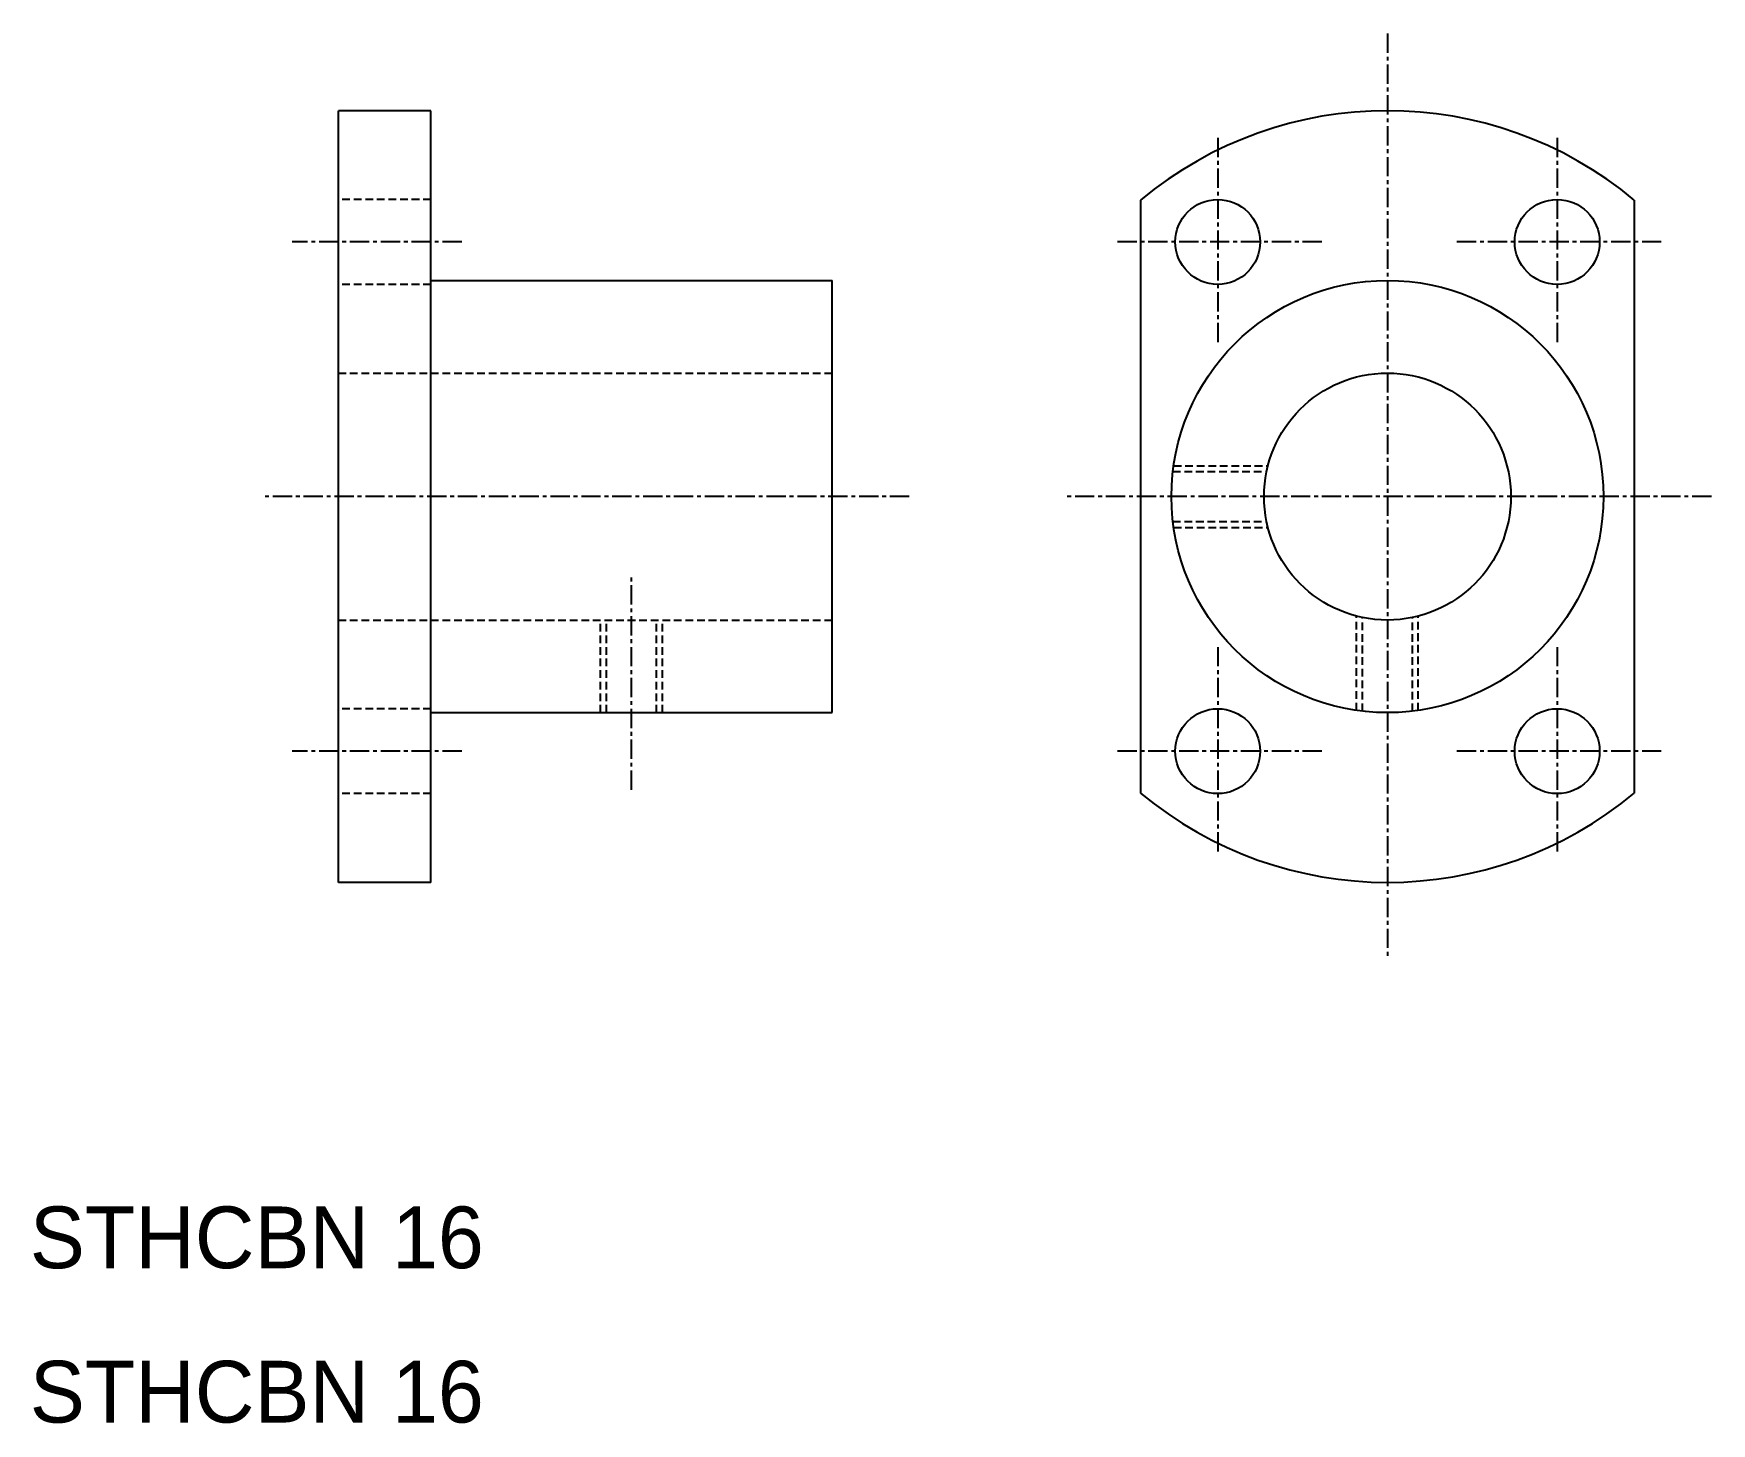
# Model space of a CAD drawing. Extents: x 10 to 119, y 10 to 100.
import ezdxf

# ---------------------------------------------------------------- set-up
doc = ezdxf.new("R2010")
doc.units = 0
doc.linetypes.add('CENTER', pattern=[2, 1.25, -0.25, 0.25, -0.25])
doc.linetypes.add('DASHED', pattern=[0.75, 0.5, -0.25])
doc.layers.get('0').update_dxf_attribs({"linetype": 'CONTINUOUS'})
doc.layers.add('CENTER', color=1, linetype='CENTER')

msp = doc.modelspace()

# ---------------------------------------------------------------- linework, layer by layer
at = {"color": 7, "linetype": 'CONTINUOUS'}
for p, q in [((30, 45), (30, 95)), ((36, 95), (30, 95)), ((36, 45), (36, 95)), ((82, 89.21), (82, 50.79)), ((114, 89.21), (114, 50.79)), ((36, 84), (62, 84)), ((62, 56), (62, 84)), ((36, 56), (62, 56)), ((36, 45), (30, 45))]:
    msp.add_line(p, q, dxfattribs=at)
at = {"color": 3, "linetype": 'DASHED'}
for p, q in [((36, 89.25), (30, 89.25)), ((36, 83.75), (30, 83.75)), ((30, 78), (62, 78)), ((84.14, 72), (90.25, 72)), ((84.09, 71.62), (90.17, 71.62)), ((84.09, 68.38), (90.17, 68.38)), ((84.14, 68), (90.25, 68)), ((30, 62), (62, 62)), ((47, 56), (47, 62)), ((47.38, 56), (47.38, 62)), ((50.62, 56), (50.62, 62)), ((51, 56), (51, 62)), ((96, 56.14), (96, 62.25)), ((96.38, 56.09), (96.38, 62.17)), ((99.62, 56.09), (99.62, 62.17)), ((100, 56.14), (100, 62.25)), ((36, 56.25), (30, 56.25)), ((36, 50.75), (30, 50.75))]:
    msp.add_line(p, q, dxfattribs=at)
at = {"color": 7, "linetype": 'CONTINUOUS'}
for centre, radius in [((87, 86.5), 2.75), ((109, 86.5), 2.75), ((98, 70), 14), ((98, 70), 8), ((87, 53.5), 2.75), ((109, 53.5), 2.75)]:
    msp.add_circle(centre, radius, dxfattribs=at)
for start, end in [(50.2082, 129.7918), (230.2082, 309.7918)]:
    msp.add_arc((98, 70), 25, start, end, dxfattribs=at)
at = {"layer": 'CENTER', "color": 1, "linetype": 'CENTER'}
for p, q in [((98, 100), (98, 40)), ((87, 93.25), (87, 79.75)), ((109, 93.25), (109, 79.75)), ((38, 86.5), (27, 86.5)), ((93.75, 86.5), (80.25, 86.5)), ((115.75, 86.5), (102.25, 86.5)), ((67, 70), (25, 70)), ((119, 70), (77, 70)), ((49, 51), (49, 65)), ((87, 60.25), (87, 46.75)), ((109, 60.25), (109, 46.75)), ((38, 53.5), (27, 53.5)), ((93.75, 53.5), (80.25, 53.5)), ((115.75, 53.5), (102.25, 53.5))]:
    msp.add_line(p, q, dxfattribs=at)

# ---------------------------------------------------------------- texts
at = {"color": 7, "linetype": 'CONTINUOUS'}
for p in [(10, 20), (10, 10)]:
    msp.add_text('STHCBN 16', height=4, dxfattribs=at).set_placement(p)

doc.saveas('drawing.dxf')
